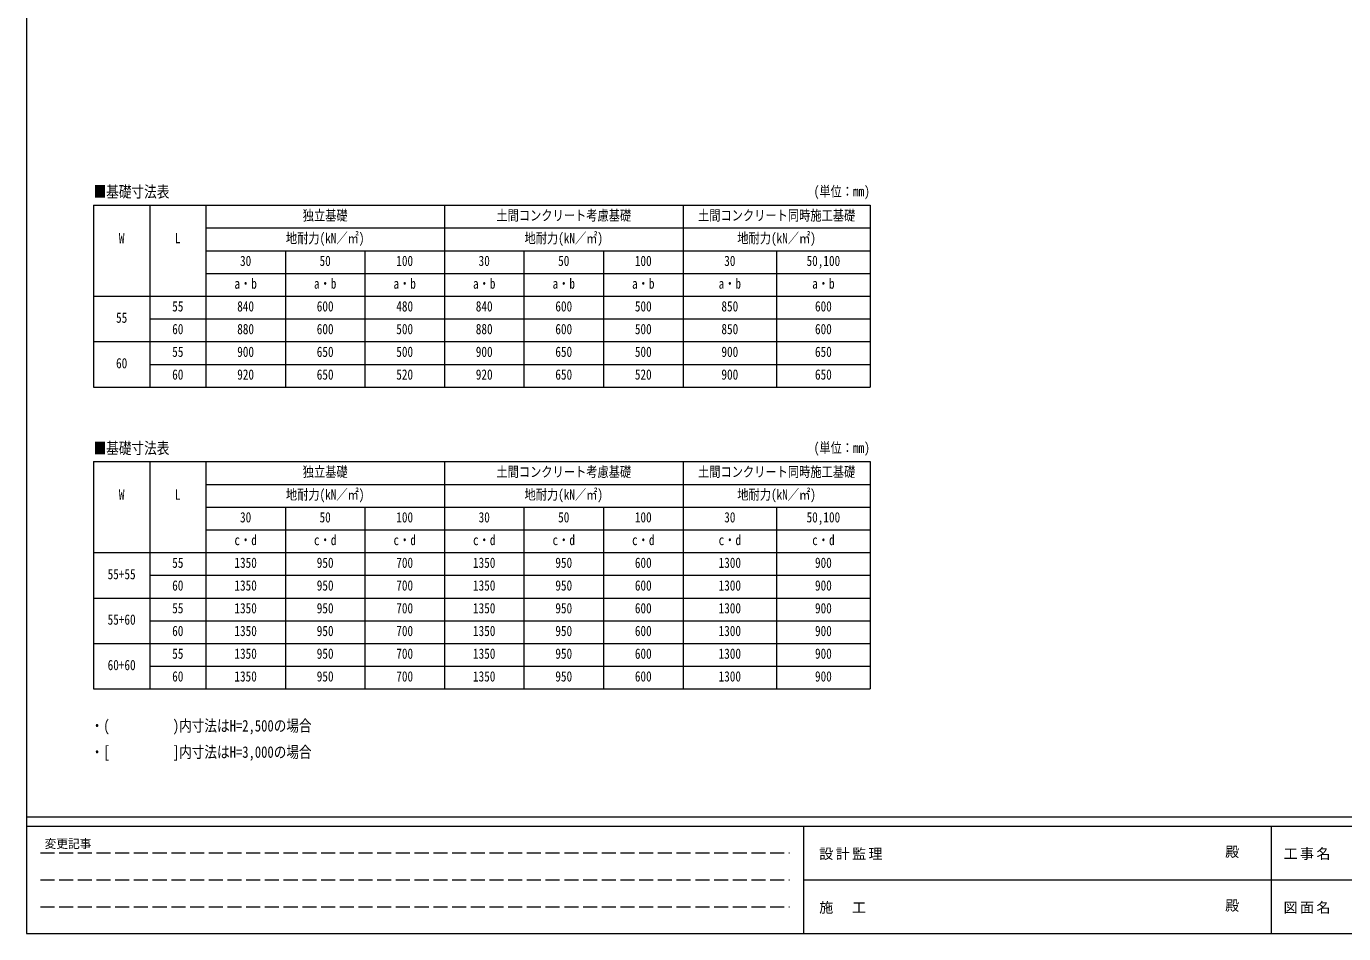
# Model space of a CAD drawing. Units: millimetres at full size, sheet at 1:50; details may follow other scales. Extents: x -14053 to 14053, y -9700 to 9700.
# Drawn here: x -14053 to 26, y -9700 to 0 of the extents above; entities that cross this region are included whole.
import ezdxf
from ezdxf.enums import TextEntityAlignment as Align

# ---------------------------------------------------------------- set-up
doc = ezdxf.new("R2010")
doc.units = ezdxf.units.MM
doc.header["$LTSCALE"] = 50
doc.linetypes.add('DASHED3', pattern=[4, 3, -1])
doc.layers.add('0-D_記号', color=7, linetype='Continuous', lineweight=9)
doc.layers.add('F-0_ﾚｲﾔ240', color=7, linetype='Continuous', lineweight=9)
doc.styles.add('ＭＳ ゴシック', font='')
doc.styles.get('ＭＳ ゴシック').set_extended_font_data('MS Gothic')

msp = doc.modelspace()

# ---------------------------------------------------------------- linework, layer by layer
at = {"layer": '0-D_記号'}
for p, q in [((-13334.63, -1912.61), (-5034.63, -1912.61)), ((-13334.63, -1912.61), (-13334.63, -3856.61)), ((-12734.63, -1912.61), (-12734.63, -3856.61)), ((-12134.63, -1912.61), (-12134.63, -3856.61)), ((-12134.63, -1912.61), (-12134.63, -3856.61)), ((-9584.63, -1912.61), (-9584.63, -3856.61)), ((-7034.63, -1912.61), (-7034.63, -3856.61)), ((-5034.63, -1912.61), (-5034.63, -3856.61)), ((-12134.63, -2155.61), (-5034.63, -2155.61)), ((-12134.63, -2398.61), (-5034.63, -2398.61)), ((-11284.63, -2398.61), (-11284.63, -3856.61)), ((-10434.63, -2398.61), (-10434.63, -3856.61)), ((-8734.63, -2398.61), (-8734.63, -3856.61)), ((-7884.63, -2398.61), (-7884.63, -3856.61)), ((-6034.63, -2398.61), (-6034.63, -3856.61)), ((-12134.63, -2641.61), (-5034.63, -2641.61)), ((-13334.63, -2884.61), (-5034.63, -2884.61)), ((-12734.63, -3127.61), (-12134.63, -3127.61)), ((-12134.63, -3127.61), (-5034.63, -3127.61)), ((-13334.63, -3370.61), (-5034.63, -3370.61)), ((-13334.63, -3856.61), (-5034.63, -3856.61)), ((-13334.63, -4653.87), (-13334.63, -7083.87)), ((-13334.63, -4653.87), (-5034.63, -4653.87)), ((-12734.63, -4653.87), (-12734.63, -7083.87)), ((-12134.63, -4653.87), (-12134.63, -7083.87)), ((-12134.63, -4653.87), (-12134.63, -7083.87)), ((-9584.63, -4653.87), (-9584.63, -7083.87)), ((-7034.63, -4653.87), (-7034.63, -7083.87)), ((-5034.63, -4653.87), (-5034.63, -7083.87)), ((-12134.63, -4896.87), (-5034.63, -4896.87)), ((-12134.63, -5139.87), (-5034.63, -5139.87)), ((-11284.63, -5139.87), (-11284.63, -7083.87)), ((-10434.63, -5139.87), (-10434.63, -7083.87)), ((-8734.63, -5139.87), (-8734.63, -7083.87)), ((-7884.63, -5139.87), (-7884.63, -7083.87)), ((-6034.63, -5139.87), (-6034.63, -7083.87)), ((-12134.63, -5382.87), (-5034.63, -5382.87)), ((-13334.63, -5625.87), (-5034.63, -5625.87)), ((-12734.63, -5868.87), (-12134.63, -5868.87)), ((-12134.63, -5868.87), (-5034.63, -5868.87)), ((-13334.63, -6111.87), (-5034.63, -6111.87)), ((-12734.63, -6354.87), (-12134.63, -6354.87)), ((-12134.63, -6354.87), (-5034.63, -6354.87)), ((-13334.63, -6597.87), (-5034.63, -6597.87)), ((-12734.63, -6840.87), (-12134.63, -6840.87)), ((-12134.63, -6840.87), (-5034.63, -6840.87)), ((-13334.63, -7083.87), (-5034.63, -7083.87))]:
    msp.add_line(p, q, dxfattribs=at)
msp.add_lwpolyline([(-12734.63, -3613.61), (-12134.63, -3613.61), (-5034.63, -3613.61)], dxfattribs=at)
at = {"layer": 'F-0_ﾚｲﾔ240', "color": 5, "lineweight": 5}
for p, q in [((-14053.43, 9700), (-14053.43, -9700)), ((-14053.43, -8450), (13346.57, -8450)), ((-14053.43, -8550), (8901.98, -8550)), ((-5748.03, -8550), (-5748.03, -9700)), ((-748.03, -8550), (-748.03, -9700)), ((-5748.03, -9125), (4501.97, -9125)), ((-14053.43, -9700), (13346.57, -9700))]:
    msp.add_line(p, q, dxfattribs=at)
at = {"layer": 'F-0_ﾚｲﾔ240', "color": 4, "linetype": 'DASHED3'}
for p, q in [((-13903.43, -8837.5), (-5898.03, -8837.5)), ((-13903.43, -9125), (-5898.03, -9125)), ((-13903.43, -9412.5), (-5898.03, -9412.5))]:
    msp.add_line(p, q, dxfattribs=at)

# ---------------------------------------------------------------- texts
at = {"layer": '0-D_記号', "style": 'ＭＳ ゴシック', "width": 0.8}
for s, height, p in [('■基礎寸法表', 123.7, (-13334.63, -1866.59)), ('(単位：mm)', 110, (-5637.68, -1851.94)), ('独立基礎', 110, (-11099.63, -2109.11)), ('土間コンクリート考慮基礎', 110, (-9029.63, -2109.11)), ('土間コンクリート同時施工基礎', 110, (-6874.63, -2109.11)), ('W', 110, (-13064.63, -2352.11)), ('L', 110, (-12464.63, -2352.11)), ('地耐力(kN／㎡)', 110, (-11279.63, -2352.11)), ('地耐力(kN／㎡)', 110, (-8729.63, -2352.11)), ('地耐力(kN／㎡)', 110, (-6454.63, -2352.11)), ('30', 110, (-11769.63, -2595.11)), ('50', 110, (-10919.63, -2595.11)), ('100', 110, (-10099.63, -2595.11)), ('30', 110, (-9219.63, -2595.11)), ('50', 110, (-8369.63, -2595.11)), ('100', 110, (-7549.63, -2595.11)), ('30', 110, (-6594.63, -2595.11)), ('50,100', 110, (-5714.63, -2595.11)), ('a・b', 110, (-11829.63, -2838.11)), ('a・b', 110, (-10979.63, -2838.11)), ('a・b', 110, (-10129.63, -2838.11)), ('a・b', 110, (-9279.63, -2838.11)), ('a・b', 110, (-8429.63, -2838.11)), ('a・b', 110, (-7579.63, -2838.11)), ('a・b', 110, (-6654.63, -2838.11)), ('a・b', 110, (-5654.63, -2838.11)), ('55', 110, (-12494.63, -3081.11)), ('840', 110, (-11799.63, -3081.11)), ('600', 110, (-10949.63, -3081.11)), ('480', 110, (-10099.63, -3081.11)), ('840', 110, (-9249.63, -3081.11)), ('600', 110, (-8399.63, -3081.11)), ('500', 110, (-7549.63, -3081.11)), ('850', 110, (-6624.63, -3081.11)), ('600', 110, (-5624.63, -3081.11)), ('55', 110, (-13094.63, -3202.61)), ('60', 110, (-12494.63, -3324.11)), ('880', 110, (-11799.63, -3324.11)), ('600', 110, (-10949.63, -3324.11)), ('500', 110, (-10099.63, -3324.11)), ('880', 110, (-9249.63, -3324.11)), ('600', 110, (-8399.63, -3324.11)), ('500', 110, (-7549.63, -3324.11)), ('850', 110, (-6624.63, -3324.11)), ('600', 110, (-5624.63, -3324.11)), ('55', 110, (-12494.63, -3567.11)), ('900', 110, (-11799.63, -3567.11)), ('650', 110, (-10949.63, -3567.11)), ('500', 110, (-10099.63, -3567.11)), ('900', 110, (-9249.63, -3567.11)), ('650', 110, (-8399.63, -3567.11)), ('500', 110, (-7549.63, -3567.11)), ('900', 110, (-6624.63, -3567.11)), ('650', 110, (-5624.63, -3567.11)), ('60', 110, (-13094.63, -3688.61)), ('60', 110, (-12494.63, -3810.11)), ('920', 110, (-11799.63, -3810.11)), ('650', 110, (-10949.63, -3810.11)), ('520', 110, (-10099.63, -3810.11)), ('920', 110, (-9249.63, -3810.11)), ('650', 110, (-8399.63, -3810.11)), ('520', 110, (-7549.63, -3810.11)), ('900', 110, (-6624.63, -3810.11)), ('650', 110, (-5624.63, -3810.11)), ('■基礎寸法表', 123.7, (-13334.63, -4607.85)), ('(単位：mm)', 110, (-5637.68, -4593.2)), ('独立基礎', 110, (-11099.63, -4850.37)), ('土間コンクリート考慮基礎', 110, (-9029.63, -4850.37)), ('土間コンクリート同時施工基礎', 110, (-6874.63, -4850.37)), ('W', 110, (-13064.63, -5093.37)), ('L', 110, (-12464.63, -5093.37)), ('地耐力(kN／㎡)', 110, (-11279.63, -5093.37)), ('地耐力(kN／㎡)', 110, (-8729.63, -5093.37)), ('地耐力(kN／㎡)', 110, (-6454.63, -5093.37)), ('30', 110, (-11769.63, -5336.37)), ('50', 110, (-10919.63, -5336.37)), ('100', 110, (-10099.63, -5336.37)), ('30', 110, (-9219.63, -5336.37)), ('50', 110, (-8369.63, -5336.37)), ('100', 110, (-7549.63, -5336.37)), ('30', 110, (-6594.63, -5336.37)), ('50,100', 110, (-5714.63, -5336.37)), ('c・d', 110, (-11829.63, -5579.37)), ('c・d', 110, (-10979.63, -5579.37)), ('c・d', 110, (-10129.63, -5579.37)), ('c・d', 110, (-9279.63, -5579.37)), ('c・d', 110, (-8429.63, -5579.37)), ('c・d', 110, (-7579.63, -5579.37)), ('c・d', 110, (-6654.63, -5579.37)), ('c・d', 110, (-5654.63, -5579.37)), ('55', 110, (-12494.63, -5822.37)), ('1350', 110, (-11829.63, -5822.37)), ('950', 110, (-10949.63, -5822.37)), ('700', 110, (-10099.63, -5822.37)), ('1350', 110, (-9279.63, -5822.37)), ('950', 110, (-8399.63, -5822.37)), ('600', 110, (-7549.63, -5822.37)), ('1300', 110, (-6654.63, -5822.37)), ('900', 110, (-5624.63, -5822.37)), ('55+55', 110, (-13184.63, -5943.87)), ('60', 110, (-12494.63, -6065.37)), ('1350', 110, (-11829.63, -6065.37)), ('950', 110, (-10949.63, -6065.37)), ('700', 110, (-10099.63, -6065.37)), ('1350', 110, (-9279.63, -6065.37)), ('950', 110, (-8399.63, -6065.37)), ('600', 110, (-7549.63, -6065.37)), ('1300', 110, (-6654.63, -6065.37)), ('900', 110, (-5624.63, -6065.37)), ('55', 110, (-12494.63, -6308.37)), ('1350', 110, (-11829.63, -6308.37)), ('950', 110, (-10949.63, -6308.37)), ('700', 110, (-10099.63, -6308.37)), ('1350', 110, (-9279.63, -6308.37)), ('950', 110, (-8399.63, -6308.37)), ('600', 110, (-7549.63, -6308.37)), ('1300', 110, (-6654.63, -6308.37)), ('900', 110, (-5624.63, -6308.37)), ('55+60', 110, (-13184.63, -6429.87)), ('60', 110, (-12494.63, -6551.37)), ('1350', 110, (-11829.63, -6551.37)), ('950', 110, (-10949.63, -6551.37)), ('700', 110, (-10099.63, -6551.37)), ('1350', 110, (-9279.63, -6551.37)), ('950', 110, (-8399.63, -6551.37)), ('600', 110, (-7549.63, -6551.37)), ('1300', 110, (-6654.63, -6551.37)), ('900', 110, (-5624.63, -6551.37)), ('55', 110, (-12494.63, -6794.37)), ('1350', 110, (-11829.63, -6794.37)), ('950', 110, (-10949.63, -6794.37)), ('700', 110, (-10099.63, -6794.37)), ('1350', 110, (-9279.63, -6794.37)), ('950', 110, (-8399.63, -6794.37)), ('600', 110, (-7549.63, -6794.37)), ('1300', 110, (-6654.63, -6794.37)), ('900', 110, (-5624.63, -6794.37)), ('60+60', 110, (-13184.63, -6915.87)), ('60', 110, (-12494.63, -7037.37)), ('1350', 110, (-11829.63, -7037.37)), ('950', 110, (-10949.63, -7037.37)), ('700', 110, (-10099.63, -7037.37)), ('1350', 110, (-9279.63, -7037.37)), ('950', 110, (-8399.63, -7037.37)), ('600', 110, (-7549.63, -7037.37)), ('1300', 110, (-6654.63, -7037.37)), ('900', 110, (-5624.63, -7037.37)), ('・(\u3000\u3000\u3000\u3000\u3000)内寸法はH=2,500の場合', 123.7, (-13365.13, -7576.03)), ('・[\u3000\u3000\u3000\u3000\u3000]内寸法はH=3,000の場合', 123.7, (-13365.13, -7857.28))]:
    msp.add_text(s, height=height, dxfattribs=at).set_placement(p, align=Align.BOTTOM_LEFT)
at = {"layer": 'F-0_ﾚｲﾔ240', "style": 'ＭＳ ゴシック'}
for s, height, p in [('変更記事', 91.64, (-13858.06, -8812.5)), ('殿', 110, (-1240.88, -8912.5)), ('殿', 110, (-1240.88, -9487.5))]:
    msp.add_text(s, height=height, dxfattribs=at).set_placement(p, align=Align.BOTTOM_LEFT)
at = {"layer": 'F-0_ﾚｲﾔ240', "char_height": 110, "attachment_point": 7, "style": 'ＭＳ ゴシック'}
for s, insert in [('\\T1.17;設計監理', (-5579.15, -8912.5)), ('\\T1.17;工事名', (-616.19, -8912.5)), ('\\T1.17;施\u3000工', (-5579.15, -9487.5)), ('\\T1.17;図面名', (-616.19, -9487.5))]:
    msp.add_mtext(s, dxfattribs=dict(at, insert=insert))

doc.saveas('drawing.dxf')
